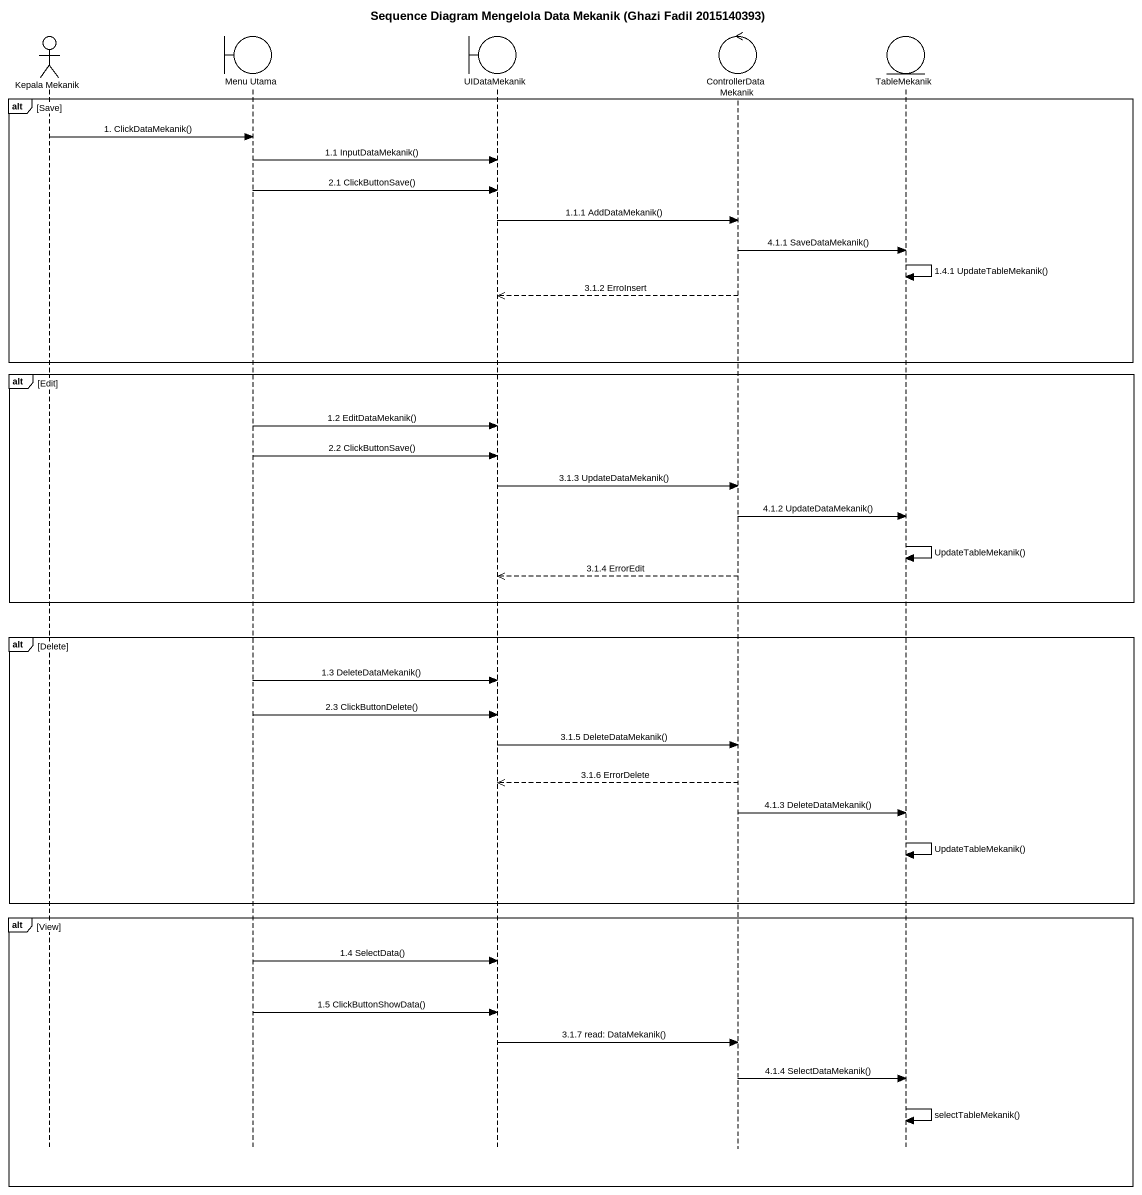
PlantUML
@startuml
title Sequence Diagram Mengelola Data Mekanik (Ghazi Fadil 2015140393)
hide footbox
actor "Kepala Mekanik" as Kepala_Mekanik
boundary "Menu Utama" as Menu_Utama
boundary UIDataMekanik
control ControllerDataMekanik
entity TableMekanik

alt Save
  Kepala_Mekanik -> Menu_Utama : 1. ClickDataMekanik()
  Menu_Utama -> UIDataMekanik : 1.1 InputDataMekanik()
  Menu_Utama -> UIDataMekanik : 2.1 ClickButtonSave()
  UIDataMekanik -> ControllerDataMekanik : 1.1.1 AddDataMekanik()
  ControllerDataMekanik -> TableMekanik : 4.1.1 SaveDataMekanik()
  TableMekanik -> TableMekanik : 1.4.1 UpdateTableMekanik()
  ControllerDataMekanik -->> UIDataMekanik : 3.1.2 ErroInsert
end
alt Edit
  Menu_Utama -> UIDataMekanik : 1.2 EditDataMekanik()
  Menu_Utama -> UIDataMekanik : 2.2 ClickButtonSave()
  UIDataMekanik -> ControllerDataMekanik : 3.1.3 UpdateDataMekanik()
  ControllerDataMekanik -> TableMekanik : 4.1.2 UpdateDataMekanik()
  TableMekanik -> TableMekanik : UpdateTableMekanik()
  ControllerDataMekanik -->> UIDataMekanik : 3.1.4 ErrorEdit
end
alt Delete
  Menu_Utama -> UIDataMekanik : 1.3 DeleteDataMekanik()
  Menu_Utama -> UIDataMekanik : 2.3 ClickButtonDelete()
  UIDataMekanik -> ControllerDataMekanik : 3.1.5 DeleteDataMekanik()
  ControllerDataMekanik -->> UIDataMekanik : 3.1.6 ErrorDelete
  ControllerDataMekanik -> TableMekanik : 4.1.3 DeleteDataMekanik()
  TableMekanik -> TableMekanik : UpdateTableMekanik()
end
alt View
  Menu_Utama -> UIDataMekanik : 1.4 SelectData()
  Menu_Utama -> UIDataMekanik : 1.5 ClickButtonShowData()
  UIDataMekanik -> ControllerDataMekanik : 3.1.7 read: DataMekanik()
  ControllerDataMekanik -> TableMekanik : 4.1.4 SelectDataMekanik()
  TableMekanik -> TableMekanik : selectTableMekanik()
end
@enduml
